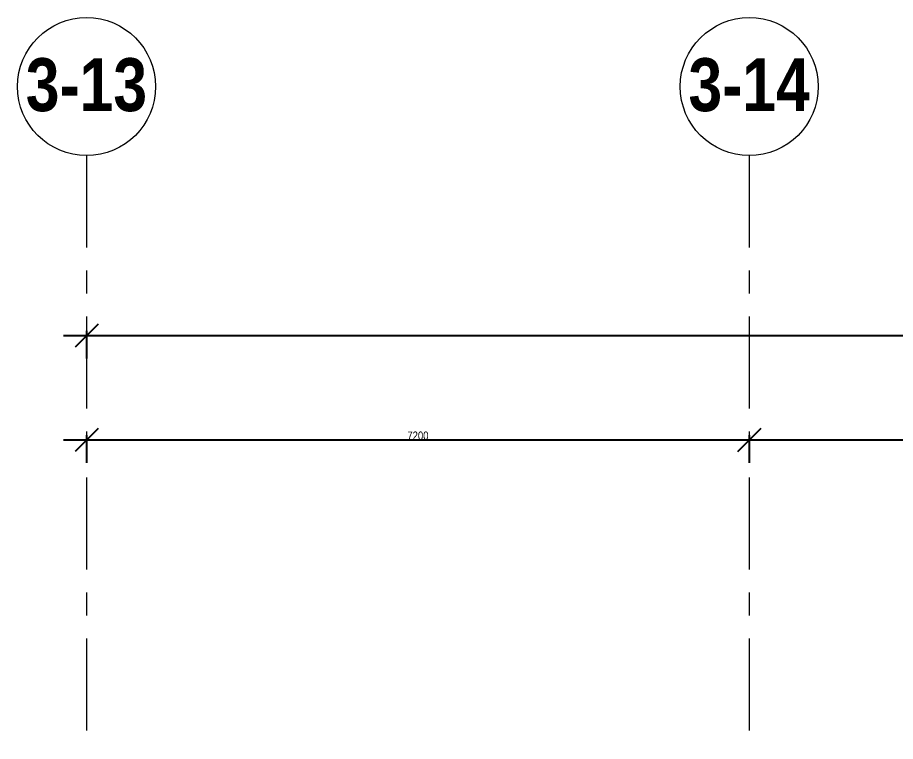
# Model space of a CAD drawing. Header units: millimetres. Extents: x -1834842 to 700335, y -490313101 to 518363.
# Drawn here: x -1242472 to -1232934, y 325030 to 332898 of the extents above; entities that cross this region are included whole.
import ezdxf

# ---------------------------------------------------------------- set-up
doc = ezdxf.new("R2010")
doc.units = ezdxf.units.MM
doc.header["$LTSCALE"] = 0.5
doc.header["$PDMODE"] = 3
doc.linetypes.add('IDA - Grid Line', pattern=[3500, 2000, -500, 500, -500])
doc.layers.get('0').update_dxf_attribs({"color": 8})
doc.layers.get('Defpoints').update_dxf_attribs({"color": 8})
doc.layers.add('0-LOWER ROOF', color=7, linetype='Continuous')
doc.layers.add('A-_ANOT----_D', color=7, linetype='Continuous', lineweight=9)
doc.layers.add('S-_ANOTGRID_E', color=7, linetype='Continuous', lineweight=9)
doc.layers.add('S-_ANOTGRID_E-1', color=9, linetype='IDA - Grid Line', lineweight=9, true_color=0x808080)
doc.styles.add('Arial Narrow_1', font='ARIALN.TTF', dxfattribs={"height": 90})
doc.styles.add('Arial Narrow_B', font='ARIALNB.TTF', dxfattribs={"height": 230})
doc.dimstyles.new('IDA_-_Arial_-_2_5mm_-_Black_-_Diagonal', dxfattribs={"dimscale": 304.8, "dimtxt": 639.644359, "dimasz": 0.82021, "dimexe": 0.82021, "dimexo": 0.410105, "dimgap": 0, "dimtad": 1, "dimdec": 0, "dimzin": 0, "dimdsep": 46, "dimtxsty": 'Arial Narrow_1', "dimblk1": 'OBLIQUE', "dimblk2": 'OBLIQUE', "dimsah": 1, "dimcen": 0.09, "dimdle": 0.82021, "dimadec": 6, "dimazin": 0, "dimtfac": 1, "dimtdec": 4, "dimtix": 1, "dimtmove": 0, "dimatfit": 3, "dimfxl": 1, "dimtvp": 1, "dimtolj": 1, "dimtzin": 0, "dimarcsym": 2})

# ---------------------------------------------------------------- blocks, each defined once
blk = doc.blocks.new('Grid - 3_0mm Dia-3628821-BLK 2 LOWER ROOF PLAN')
at = {"layer": 'S-_ANOTGRID_E', "color": 8}
blk.add_circle((0, 0), 3, dxfattribs=at)
blk = doc.blocks.new('_Oblique')
at = {"color": 0, "linetype": 'ByBlock', "lineweight": -2}
blk.add_line((-0.5, -0.5), (0.5, 0.5), dxfattribs=at)
blk = doc.blocks.new('*D695')
at = {"layer": 'A-_ANOT----_D', "color": 0, "lineweight": -2, "transparency": 16777216}
for p, q in [((-78664.8, -21628.1), (-78664.8, -21929.9)), ((-57064.8, -21628.1), (-57064.8, -21929.9)), ((-78914.8, -21679.9), (-56814.8, -21679.9))]:
    blk.add_line(p, q, dxfattribs=at)
at = {"layer": 'Defpoints', "color": 0, "transparency": 16777216}
for p in [(-78664.8, -21503.1), (-57064.8, -21503.1), (-57064.8, -21679.9)]:
    blk.add_point(p, dxfattribs=at)
at = {"layer": 'A-_ANOT----_D', "color": 0, "lineweight": -2, "transparency": 16777216, "xscale": 249.9999999999999, "yscale": 249.9999999999999, "zscale": 249.9999999999999, "rotation": 180}
blk.add_blockref('_Oblique', (-78664.8, -21679.9), dxfattribs=at)
at = {"layer": 'A-_ANOT----_D', "color": 0, "lineweight": -2, "transparency": 16777216, "xscale": 249.9999999999999, "yscale": 249.9999999999999, "zscale": 249.9999999999999}
blk.add_blockref('_Oblique', (-57064.8, -21679.9), dxfattribs=at)
at = {"layer": 'A-_ANOT----_D', "color": 0, "transparency": 16777216, "insert": (-67864.8, -21633.9), "char_height": 90, "attachment_point": 5, "style": 'Arial Narrow_1'}
blk.add_mtext('\\A1;21600', dxfattribs=at)
blk = doc.blocks.new('*D726')
at = {"layer": 'A-_ANOT----_D', "color": 0, "lineweight": -2, "transparency": 16777216}
for p, q in [((-78664.8, -22763.2), (-78664.8, -23065)), ((-71464.8, -22763.2), (-71464.8, -23065)), ((-78914.8, -22815), (-71214.8, -22815))]:
    blk.add_line(p, q, dxfattribs=at)
at = {"layer": 'Defpoints', "color": 0, "transparency": 16777216}
for p in [(-78664.8, -22638.2), (-71464.8, -22638.2), (-71464.8, -22815)]:
    blk.add_point(p, dxfattribs=at)
at = {"layer": 'A-_ANOT----_D', "color": 0, "lineweight": -2, "transparency": 16777216, "xscale": 249.9999999999999, "yscale": 249.9999999999999, "zscale": 249.9999999999999, "rotation": 180}
blk.add_blockref('_Oblique', (-78664.8, -22815), dxfattribs=at)
at = {"layer": 'A-_ANOT----_D', "color": 0, "lineweight": -2, "transparency": 16777216, "xscale": 249.9999999999999, "yscale": 249.9999999999999, "zscale": 249.9999999999999}
blk.add_blockref('_Oblique', (-71464.8, -22815), dxfattribs=at)
at = {"layer": 'A-_ANOT----_D', "color": 0, "transparency": 16777216, "insert": (-75064.8, -22769), "char_height": 90, "attachment_point": 5, "style": 'Arial Narrow_1'}
blk.add_mtext('\\A1;7200', dxfattribs=at)
blk = doc.blocks.new('*D727')
at = {"layer": 'A-_ANOT----_D', "color": 0, "lineweight": -2, "transparency": 16777216}
for p, q in [((-71464.8, -22763.2), (-71464.8, -23065)), ((-64264.8, -22763.2), (-64264.8, -23065)), ((-71714.8, -22815), (-64014.8, -22815))]:
    blk.add_line(p, q, dxfattribs=at)
at = {"layer": 'Defpoints', "color": 0, "transparency": 16777216}
for p in [(-71464.8, -22638.2), (-64264.8, -22638.2), (-64264.8, -22815)]:
    blk.add_point(p, dxfattribs=at)
at = {"layer": 'A-_ANOT----_D', "color": 0, "lineweight": -2, "transparency": 16777216, "xscale": 249.9999999999999, "yscale": 249.9999999999999, "zscale": 249.9999999999999, "rotation": 180}
blk.add_blockref('_Oblique', (-71464.8, -22815), dxfattribs=at)
at = {"layer": 'A-_ANOT----_D', "color": 0, "lineweight": -2, "transparency": 16777216, "xscale": 249.9999999999999, "yscale": 249.9999999999999, "zscale": 249.9999999999999}
blk.add_blockref('_Oblique', (-64264.8, -22815), dxfattribs=at)
at = {"layer": 'A-_ANOT----_D', "color": 0, "transparency": 16777216, "insert": (-67864.8, -22769), "char_height": 90, "attachment_point": 5, "style": 'Arial Narrow_1'}
blk.add_mtext('\\A1;7200', dxfattribs=at)
blk = doc.blocks.new('BLK2-LOWER ROOF')
at = {"layer": 'S-_ANOTGRID_E-1'}
for p, q in [((-78664.8, -19724.1), (-78664.8, -132449.9)), ((-71464.8, -19724.1), (-71464.8, -132449.9))]:
    blk.add_line(p, q, dxfattribs=at)
at = {"layer": 'S-_ANOTGRID_E', "color": 8, "xscale": 249.9999999999999, "yscale": 249.9999999999999, "zscale": 249.9999999999999, "rotation": 180}
for p in [(-78664.8, -18974.1), (-71464.8, -18974.1)]:
    blk.add_blockref('Grid - 3_0mm Dia-3628821-BLK 2 LOWER ROOF PLAN', p, dxfattribs=at)
at = {"layer": 'S-_ANOTGRID_E', "color": 8, "char_height": 575, "width": 1583.333, "attachment_point": 1, "style": 'Arial Narrow_B'}
for s, insert in [('3-13', (-79325.7, -18665.5)), ('3-14', (-72125.7, -18665.5))]:
    blk.add_mtext(s, dxfattribs=dict(at, insert=insert))
at = {"layer": 'A-_ANOT----_D', "color": 8}
for base, p1, p2, override, picture, middle in [((-57064.8, -21679.9), (-78664.8, -21503.1), (-57064.8, -21503.1), {"dimpost": '<>', "dimfxl": 21600}, '*D695', (-67864.8, -21633.9)), ((-71464.8, -22815), (-78664.8, -22638.2), (-71464.8, -22638.2), {"dimpost": '<>', "dimfxl": 7200}, '*D726', (-75064.8, -22769)), ((-64264.8, -22815), (-71464.8, -22638.2), (-64264.8, -22638.2), {"dimpost": '<>', "dimfxl": 7200}, '*D727', (-67864.8, -22769))]:
    dim = blk.add_linear_dim(base=base, p1=p1, p2=p2, dimstyle='IDA_-_Arial_-_2_5mm_-_Black_-_Diagonal', override=override, dxfattribs=at)
    dim.commit()
    dim.dimension.update_dxf_attribs({"geometry": picture, "text_midpoint": middle})

msp = doc.modelspace()

# ---------------------------------------------------------------- block references
at = {"layer": '0-LOWER ROOF', "color": 6}
msp.add_blockref('BLK2-LOWER ROOF', (-1163057.1, 351121.7), dxfattribs=at)

doc.saveas('drawing.dxf')
